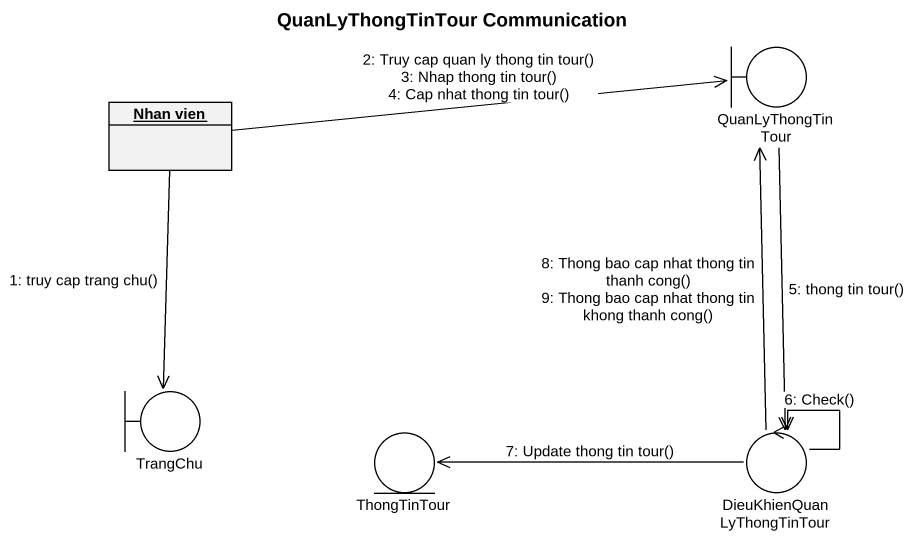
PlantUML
@startuml
title QuanLyThongTinTour Communication
allowmixing
hide circle
hide empty members
boundary QuanLyThongTinTour
object "Nhan vien" as Nhan_vien
boundary TrangChu
entity ThongTinTour
control DieuKhienQuanLyThongTinTour
Nhan_vien --> TrangChu : 1: truy cap trang chu()
Nhan_vien -right-> QuanLyThongTinTour : 2: Truy cap quan ly thong tin tour()\n3: Nhap thong tin tour()\n4: Cap nhat thong tin tour()
QuanLyThongTinTour --> DieuKhienQuanLyThongTinTour : 5: thong tin tour()
DieuKhienQuanLyThongTinTour --> DieuKhienQuanLyThongTinTour : 6: Check()
DieuKhienQuanLyThongTinTour -left-> ThongTinTour : 7: Update thong tin tour()
DieuKhienQuanLyThongTinTour -up-> QuanLyThongTinTour : 8: Thong bao cap nhat thong tin thanh cong()\n9: Thong bao cap nhat thong tin khong thanh cong()
@enduml
